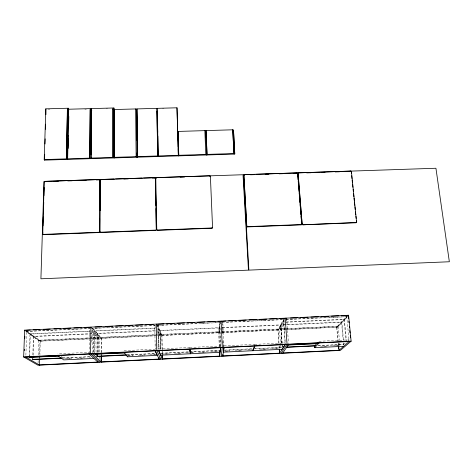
<?xml version="1.0" encoding="UTF-8"?>
<svg xmlns="http://www.w3.org/2000/svg" width="473" height="473" viewBox="0 0 473 473"><rect width="100%" height="100%" fill="white"/><g stroke="black" fill="none" stroke-linecap="round" stroke-linejoin="round"><path stroke-width="0.35" stroke-dasharray="2.37 1.77" d="M99.732 358.558L99.738 357.109M99.773 352.03L99.862 337.515M101.133 355.442L101.145 353.29M101.145 352.574L101.228 338.213L158.68 335.517L158.934 349.5M91.585 327.931L100.436 338.248L101.027 338.343L101.334 338.337L101.34 337.314L159.366 334.535L157.154 328.445M101.346 355.578L101.358 353.402M101.364 352.675L101.447 337.444L100.465 337.243L92.454 327.907M96.93 352.574L97.071 333.364L155.286 330.657M97.166 352.066L97.302 333.631L156.865 330.864M97.952 352.728L98.053 338.361L40.016 341.086L39.561 355.536M90.26 328.534L25.861 331.461L39.566 341.199L98.159 338.485L98.171 337.468L98.863 337.32L90.745 327.984M98.177 352.107L98.171 337.468L39.596 340.17L27.085 331.236M157.338 325.442L220.317 322.545L219.236 332.767L161.872 335.499L161.039 335.41L157.338 325.442L161.056 325.122M92.602 353.148L92.832 328.416L101.334 338.337L158.727 335.647C159.85 335.996 159.821 333.914 158.709 334.63L159.023 349.18M93.607 352.137L93.772 333.518L33.453 336.321L32.814 355.057M93.843 352.225L94.009 333.784L91.803 333.891M94.677 354.129L94.872 330.798L155.741 327.978M94.937 352.178L95.108 331.076L155.848 328.262M89.042 354.058L89.066 352.332L57.706 353.839M89.137 353.313L89.403 328.575M91.644 342.15L91.75 331.23M39.472 358.428L39.537 356.258M40.181 341.21C40.477 338.449 37.899 341.677 40.181 341.21L26.748 331.461L25.861 355.631M39.815 358.558L39.88 356.364M39.903 355.637L40.211 340.182M38.059 363.016L38.153 360.095M38.313 354.981L38.78 340.377L26.252 331.295L25.873 331.443M33.181 355.282L33.814 336.587L91.07 333.92M29.143 357.292L29.976 333.802L90.041 331.023M29.574 356.051L30.355 334.074L91.017 331.266M218.632 331.951L219.431 331.656L220.27 321.457M220.832 346.644L220.187 331.88L220.554 327.694M222.576 333.376L222.316 327.541L222.83 322.426L223.93 346.827M221.796 332.685L278.603 329.983L284.291 319.577L264.525 320.357M284.214 318.518L278.81 328.877L277.899 329.173L278.999 345.32M221.754 331.679L277.97 329.042C279.094 328.345 279.283 330.444 278.035 330.048L283.457 319.636L285.166 343.859M284.385 319.73L279.442 329.102L280.448 343.776M284.492 321.037L280.347 328.806L280.536 329.882L284.781 329.728M284.22 322.734L280.424 329.841L281.116 329.9L284.444 323.774M286.112 320.706L286.78 319.482L288.518 343.7M285.515 329.699L337.45 327.21L347.584 316.662L328.593 317.407M347.466 315.615L337.592 326.122L336.581 326.423L338.065 342.47M285.444 328.694L336.705 326.293L336.8 327.292L346.75 316.721L349.086 340.785M286.833 328.759L338.1 326.352L347.803 316.088M343.546 344.557L347.283 341.264M347.821 340.791L348.885 339.851L349.05 341.53M317.826 345.804L343.635 344.557L343.77 342.872M286.171 319.423L302.235 318.625M222.334 322.332L222.848 322.279M26.24 331.342L45.739 330.432M91.833 331.325L98.159 338.485L98.851 338.361L91.691 330.166M336.8 327.292C338.136 327.665 337.893 325.578 336.705 326.293M98.171 337.468C99.235 336.806 99.194 338.78 98.159 338.485M162.274 354.076L161.896 334.612L161.021 334.393L218.638 331.821C219.774 331.135 219.868 333.158 218.686 332.832L219.478 322.58L220.513 346.271M124.086 350.653L155.097 349.163M158.715 348.985L189.543 347.507L189.596 349.216M189.732 347.495L220.406 346.023L220.477 347.726M223.977 345.852L254.474 344.385L254.575 346.082M254.663 344.379L285 342.919L285.118 344.61M318.879 341.293L348.885 339.851M62.749 357.919L90.633 356.571M127.024 354.809L154.949 353.461M161.187 353.16L220.063 350.304M224.805 350.079L254.297 348.648M255.03 348.613L282.31 347.294L282.21 345.846M318.37 345.55L343.906 344.314M62.324 358.179L90.775 356.802M127.196 355.034L157.261 353.579M160.548 353.42L220.04 350.54M223.386 350.375L251.991 348.991M253.623 348.914L282.162 347.531L282.062 346.082M65.043 358.877L72.393 358.522M76.803 358.309L84.153 357.949M89.296 357.7L90.769 357.629M128.094 355.82L133.185 355.572M138.276 355.324L144.821 355.01M149.911 354.762L157.184 354.407M162.103 354.171L169.334 353.822M174.395 353.573L180.905 353.26M186.687 352.976L188.857 352.87M191.222 352.757L194.172 352.616M198.601 352.403L205.974 352.042M211.135 351.794L218.508 351.433M224.894 351.126L230.026 350.877M235.158 350.629L241.756 350.31M247.627 350.02L252.026 349.807M259.506 349.446L266.074 349.127M271.91 348.843L278.479 348.524M320.511 346.49L327.014 346.171M332.791 345.893L339.289 345.58M67.408 358.889L71.813 358.676M79.89 358.286L84.295 358.073M127.462 355.98L133.274 355.696M140.534 355.347L144.892 355.134M152.88 354.744L155.788 354.602M165.047 354.153L169.381 353.946M177.322 353.562L180.934 353.384M190.507 352.923L194.19 352.74M201.557 352.385L205.974 352.172M214.08 351.776L218.496 351.563M225.603 351.22L230.002 351.007M238.061 350.611L241.721 350.434M250.513 350.008L251.979 349.937M262.367 349.435L266.009 349.257M274.754 348.832L278.402 348.654M323.272 346.478L326.878 346.307M335.534 345.887L339.141 345.71M286.159 321.947L344.362 319.251L346.407 340.519M285.999 322.237L344.084 319.553L346.26 342.239M222.316 327.541L280.755 324.827L282.162 345.119M286.153 324.573L283.954 324.679L285.284 343.516M286.886 324.543L341.79 321.989L343.7 342.15M219.058 327.966L160.122 330.71L160.483 349.76M222.286 327.819L280.607 325.105L281.861 343.191M283.806 324.957L341.518 322.273L343.221 340.241M284.711 328.729L280.347 328.806L281.051 328.901L281.991 343.7M38.78 340.377L220.187 331.88M222.47 331.774L286.1 328.788M161.825 335.369L218.697 332.702M222.541 332.525L278.106 329.918L279.141 345.178M286.325 329.533L281.187 329.77L282.144 343.575M287.058 329.498L336.924 327.156L338.325 342.322M46.478 330.396L56.807 329.923M59.758 329.787L89.823 328.433M97.083 328.067L91.969 328.416L155.647 325.525M97.816 328.037L108.033 327.564M110.954 327.428L122.625 326.89M123.358 326.861L146.713 325.785M149.628 325.649L155.505 325.454M161.784 325.087L198.305 323.408M201.226 323.272L210.721 322.834M213.648 322.704L220.294 322.503M226.502 322.107L249.904 321.031M252.824 320.895L263.798 320.392M302.968 318.589L315.414 318.016M316.147 317.98L327.86 317.442M221.997 322.468L284.291 319.577M285.946 319.517L347.572 316.679M101.34 337.314C100.087 336.705 100.022 338.851 101.334 338.337M162.416 108.837L163.877 108.796M48.287 109.429L49.736 109.387M84.85 109.423L86.299 109.381M106.147 108.831L107.584 108.79M61.236 356.406L63.589 358.114M155.582 327.576L154.795 325.56L155.191 349.411M157.154 331.608L158.727 335.647L159.454 335.517L157.172 329.504M156.729 325.075L160.329 334.683L160.601 349.104M157.568 325.022L161.021 334.393L161.039 335.41L161.872 335.499L158.189 325.406L158.615 349.245M343.499 343.114L343.635 344.557M338.1 326.352L339.395 340.205M339.667 343.126L339.868 345.314M338.396 343.043L338.662 345.934M338.13 343.197L338.402 346.118M282.198 344.303L282.399 347.206M282.044 344.433L282.245 347.371M280.495 344.51L280.749 348.175M279.194 345.905L279.342 348.087M277.97 329.042L278.035 330.048M279.046 346.053L279.2 348.252M222.901 340.666L223.167 346.502M222.322 328.546L222.547 333.642M222.907 341.648L223.132 346.744M219.904 346.662L219.082 327.694L160.028 330.438L160.382 349.523M218.638 331.821L219.271 346.721M161.855 334.482L162.097 349.346M162.109 350.085L162.198 354.496M155.995 343.197L156.096 348.997"/><path stroke-width="0.71" d="M113.946 157.639L112.905 157.391L112.958 108.642L113.892 108.619L114.034 157.923L91.218 158.65L91.543 108.595L113.892 107.974L114.034 157.923M112.994 157.675L112.958 108.642M113.892 108.619L113.892 107.974M137.123 152.791L137.17 157.184L114.442 157.911L114.289 109.535L135.639 108.944L136.632 109.233L136.999 140.333M114.442 157.911L114.289 109.535M211.839 228.258L211.845 227.974A0.745 0.71 0.2 0 0 212.56 227.235L212.554 227.525A0.745 0.71 0.2 0 1 211.839 228.258L157.533 230.327A0.751 0.71 -12 0 1 156.77 229.642L155.783 178.309A0.733 0.68 -7.3 0 1 156.504 177.6L209.645 175.814L209.645 176.157A0.727 0.68 1.3 0 1 209.929 176.198M101.127 356.163L101.092 361.904L159.105 359.066L159.082 357.594M101.346 355.578L101.311 362.105L92.596 353.875M209.645 175.814A0.727 0.68 1.3 0 1 210.402 176.47L210.402 176.813A0.727 0.68 1.3 0 0 210.237 176.405M126.462 355.069L97.131 356.488L96.918 354.052M97.131 356.488L97.148 354.277M99.614 231.811L99.833 180.189A0.745 0.68 -14.6 0 0 99.094 179.527L44.953 181.348A0.757 0.68 -19.4 0 0 44.178 182.064L42.753 233.975A0.775 0.71 -25 0 0 43.498 234.667L98.851 232.562A0.763 0.71 -20.4 0 0 99.614 231.811L99.702 218.627M99.756 210.568L99.833 180.189M155.972 208.534L156.35 229.659A0.751 0.71 -12.4 0 1 155.617 230.398L100.784 232.485A0.763 0.71 -20.2 0 1 100.034 231.8L100.241 180.178A0.745 0.68 -14.4 0 1 100.991 179.468L154.63 177.665A0.733 0.68 -7.6 0 1 155.375 178.321L155.44 178.664A0.733 0.68 -7.6 0 0 154.695 178.008L154.63 177.665M100.175 210.55L100.371 180.515A0.745 0.68 -14.4 0 1 100.53 180.095M67.491 109.866L67.391 108.95L66.344 158.254L67.491 109.866L68.425 109.842L68.331 108.228L45.822 108.849L44.202 159.572L44.503 160.134L67.497 159.401L67.544 157.207M91.135 109.245L91.141 108.601L68.709 109.222L67.651 158.827L67.905 159.389L90.81 158.662L91.135 109.245L90.201 109.275L89.639 158.13L90.704 158.378M90.857 154.233L91.165 126.208M91.336 110.717L91.141 108.601M91.265 154.222L91.52 130.619M91.738 110.706L91.543 108.595M89.746 158.414L90.201 109.275M68.142 148.463L68.343 138.997M68.603 126.61L68.822 116.417M67.497 159.401L67.255 158.165L66.291 158.201M67.255 158.165L68.425 109.842M67.734 148.416L68.017 135.237M68.207 126.445L68.484 113.266M39.448 359.149L39.271 364.925L97.881 362.064M44.503 160.134L44.693 154.263M45.018 143.987L45.183 138.849M45.485 129.306L45.645 124.168M45.952 114.626L45.822 108.849M42.753 233.975L42.801 232.497M43.008 225.869L43.285 217.03M43.498 210.396L43.753 202.296M43.959 195.662L44.214 187.562M61.591 358.215L33.033 359.598L32.667 359.379L32.743 357.216M23.65 356.944L24.661 330.148L348.583 315.266L351.12 341.175L340.347 350.416L37.994 365.203L23.65 356.944L351.12 341.175M24.294 350.67L24.354 349.228M24.762 338.384L24.838 336.214M232.71 130.105L233.502 130.081L234.779 153.796L233.981 153.826L232.734 129.803L206.051 130.595L206.382 139.115M233.502 130.081L234.756 154.08L207.038 154.961L206.441 140.558M233.981 153.826L232.734 129.803M221.11 321.421L221.133 321.12L222.298 347.377L221.252 356.24M219.975 351.492L219.951 350.546M220.477 347.726L220.01 352.308L190.53 353.739L189.785 349.204M220.572 347.708L219.685 356.317L219.49 351.888M243.879 175.684L243.92 175.341A0.727 0.674 7.3 0 1 244.606 174.638L296.961 172.881A0.721 0.668 15.6 0 1 297.736 173.526L301.721 224.137A0.739 0.698 20.6 0 1 301.047 224.864L247.556 226.904A0.739 0.704 9.4 0 1 246.776 226.224L243.879 175.684A0.727 0.674 7.3 0 1 244.287 175.045M223.64 348.435L223.812 347.147M223.422 351.197L223.445 352.143L252.753 350.718L254.575 346.082M222.818 356.163L223.966 347.543M223.445 352.143L224.054 347.554M246.776 226.224L243.92 175.341M247.556 226.904L247.604 226.614A0.745 0.71 9.4 0 1 246.823 225.934M297.618 173.786A0.721 0.668 15.6 0 0 296.855 173.224L296.961 172.881M297.629 173.869L297.736 173.526M298.085 174.584L302.129 224.119A0.739 0.698 21 0 0 302.921 224.793L355.909 222.777A0.739 0.686 27.9 0 0 356.559 222.05L351.457 171.723A0.721 0.662 22.2 0 0 350.676 171.072L298.794 172.816A0.721 0.668 15.9 0 0 298.132 173.514L298.025 173.857A0.721 0.668 15.9 0 1 298.688 173.159M301.047 224.864L301.159 224.58A0.739 0.698 20.6 0 0 301.833 223.847M252.937 349.766L252.937 350.712L282.103 349.293L285.118 344.61M302.129 224.119L298.132 173.514M252.937 350.712L254.758 346.076M302.921 224.793L356.086 222.487A0.739 0.686 27.9 0 0 356.737 221.76M221.943 321.38L225.722 321.061M349.044 171.468L350.676 171.072M351.439 173.514L351.457 171.723M285.042 318.483L285.201 318.175L287.064 344.255L281.098 353.313M25.914 330.337L30.284 330.042M285.219 344.592L279.549 353.39L279.295 349.718M282.653 353.236L288.571 344.433M317.478 342.848L314.669 345.958L314.681 347.708L343.546 346.307M314.681 347.708L319.027 342.978M348.583 315.266L341.666 315.733M338.81 350.493L349.157 341.512M157.533 324.236L163.954 323.899M286.78 318.252L279.809 318.571M24.052 357.18L350.818 341.429M58.38 355.879L29.143 357.292L59.048 356.092M125.404 352.651L94.677 354.129L124.848 352.917M287.785 344.823L317.903 343.368M287.619 345.065L316.94 343.652M32.667 359.379L62.016 357.955M96.9 356.27L126.291 354.845M286.271 347.099L315.456 345.686M286.124 347.342L314.876 345.946M93.831 358.439L63.725 359.9L57.665 355.572M124.092 352.373L127.468 356.808L157.255 355.359L155.126 350.877M158.745 350.7L160.725 355.188L190.353 353.751L190.306 352.805M219.703 356.104L162.28 358.912L162.209 355.235M282.801 353.018L339.064 350.268L338.727 346.656M33.234 329.906L39.874 329.598M43.557 329.433L50.197 329.125M53.887 328.954L60.52 328.652M63.471 328.516L70.849 328.173M73.8 328.043L81.173 327.7M84.123 327.564L91.129 327.393L90.875 327.103L90.603 353.721L99.708 362.188M94.931 327.068L101.577 326.766M105.266 326.595L112.645 326.258M115.601 326.122L122.98 325.779M125.93 325.643L132.576 325.341M135.526 325.205L142.911 324.862M145.861 324.726L153.246 324.389M166.874 323.763L174.176 323.426M177.097 323.296L184.399 322.958M187.32 322.823L194.616 322.485M197.537 322.355L204.839 322.018M207.759 321.882L215.061 321.551M217.982 321.415L220.211 321.404M228.648 320.925L235.956 320.588M238.877 320.452L246.185 320.12M249.111 319.985L256.419 319.647M259.34 319.512L266.654 319.18M269.575 319.044L276.882 318.707M290.44 318.087L297.759 317.75M300.686 317.614L308.006 317.277M310.932 317.141L318.252 316.809M321.179 316.674L328.499 316.336M331.425 316.2L338.739 315.863M42.546 233.692A0.78 0.71 -25 0 0 43.291 234.383L98.715 232.273A0.763 0.71 -20.4 0 0 99.478 231.528M99.898 231.51A0.763 0.71 -20.2 0 0 100.654 232.202L155.552 230.115A0.751 0.715 -12.3 0 0 156.291 229.37L155.375 178.321M156.77 229.642L156.705 229.358A0.751 0.715 -12 0 0 157.474 230.044L211.845 227.974M247.604 226.614L301.159 224.58M114.023 179.066L43.995 181.419L40.909 278.798L248.461 270.136L243.016 174.732L143.508 178.079M115.495 179.019L142.03 178.126M254.48 174.348L243.418 174.72L248.875 270.118L449.35 261.758L435.929 168.252L255.958 174.301M53.916 181.396L58.303 181.248M67.805 180.928L72.186 180.781M81.687 180.461L86.068 180.314M96.303 179.971L99.224 179.87A0.745 0.68 -14.6 0 1 99.963 180.532M109.925 179.509L114.33 179.362M123.867 179.042L128.272 178.895M138.548 178.546L142.213 178.427M152.489 178.079L154.695 178.008M166.153 177.617L170.576 177.47M180.16 177.15L184.582 177.003M194.167 176.677L198.589 176.53M250.454 174.785L254.87 174.638M265.187 174.289L268.865 174.165M279.182 173.816L282.86 173.692M293.171 173.349L296.855 173.224M306.717 172.893L311.098 172.746M321.315 172.403L324.963 172.278M335.18 171.936L339.561 171.788M66.439 157.805L67.397 157.775M44.202 159.572L67.237 158.845M67.651 158.827L89.639 158.13M91.005 158.088L112.905 157.391M114.271 157.349L136.088 156.658L137.17 157.184M137.442 156.61L157.722 155.966L157.811 156.528L137.572 157.172L136.963 108.908L156.811 108.358L157.722 155.966M158.124 155.954L178.333 155.31L178.386 155.871L158.219 156.516L157.207 108.347L176.985 107.797L178.138 147.115M178.735 155.298L205.832 154.44L206.636 154.973L178.788 155.859L178.735 155.298L178.055 131.429L204.862 130.631L205.832 154.718M207.038 154.961L207.038 154.399L234.005 153.542M206.636 154.973L205.654 130.909L204.862 130.631M90.302 110.239L91.236 110.209M113.041 109.606L113.975 109.576M67.379 108.902L68.313 108.879M25.802 357.091L39.608 365.126M24.661 330.148L25.057 330.432M89.042 354.058L98.106 362.265M44.953 181.348L45.148 181.691A0.757 0.68 -19.4 0 0 44.687 181.845M155.215 350.86L159.206 359.273M160.79 359.196L156.817 350.534L156.362 324.094M158.644 350.694L162.375 359.119M68.331 108.228L68.579 108.867M99.094 179.527L99.224 179.87M100.241 180.178L100.371 180.515M136.963 108.908L137.401 140.315M155.783 178.309L155.848 178.646M156.504 177.6L156.569 177.943A0.733 0.68 -7.3 0 0 156.125 178.096M189.596 349.216L190.353 353.751M190.489 352.793L190.53 353.739M189.963 350.061L190.176 351.338M190.152 350.055L190.359 351.333M351.67 175.684L351.977 178.587M352.125 180.036L352.432 182.933M352.586 184.381L352.893 187.278M353.118 189.454L353.349 191.624M353.579 193.8L353.887 196.697M354.041 198.146L354.342 201.043M354.496 202.491L354.803 205.388M354.957 206.837L355.258 209.734M355.489 211.91L355.797 214.807M355.95 216.256L356.175 218.431M356.406 220.601L356.559 222.05M348.359 316.295L348.571 318.447M348.849 321.321L348.991 322.757M349.34 326.346L349.482 327.783M349.766 330.657L349.973 332.815M350.257 335.688L350.469 337.84M338.402 346.118L338.674 349.033M178.055 131.429L178.54 147.192M297.748 175.329L298.102 179.699M298.221 181.159L298.575 185.528M298.694 186.983L299.054 191.352M299.173 192.813L299.527 197.182M299.646 198.642L300 203.012M300.119 204.466L300.473 208.835M300.597 210.296L300.952 214.665M301.07 216.126L301.425 220.495M301.543 221.949L301.721 224.137M279.442 349.535L279.685 353.171L222.848 355.95L222.783 354.49M210.402 176.47L212.554 227.525M206.051 130.595L207.038 154.399M178.581 148.64L178.788 155.859M178.179 148.575L178.386 155.871M176.985 107.797L178.333 155.31M162.292 354.797L162.363 358.398M157.338 111.173L157.751 132.381M157.822 136.041L158.219 156.516M156.941 111.185L157.349 132.393M157.42 136.053L157.811 156.528M160.714 354.366L160.725 355.188M155.493 181.579L155.924 205.619M205.654 130.909L205.66 131.204M137.531 152.773L137.572 157.172M136.632 109.233L137.099 156.906M135.639 108.944L136.153 156.935M127.462 355.98L127.468 356.808M303.033 224.504A0.739 0.698 20.9 0 1 302.241 223.83M350.505 171.421A0.721 0.662 22.2 0 1 350.783 171.463M351.208 171.811A0.721 0.662 22.2 0 1 351.285 172.066M100.666 179.965A0.745 0.68 -14.4 0 1 101.021 179.817"/></g></svg>
